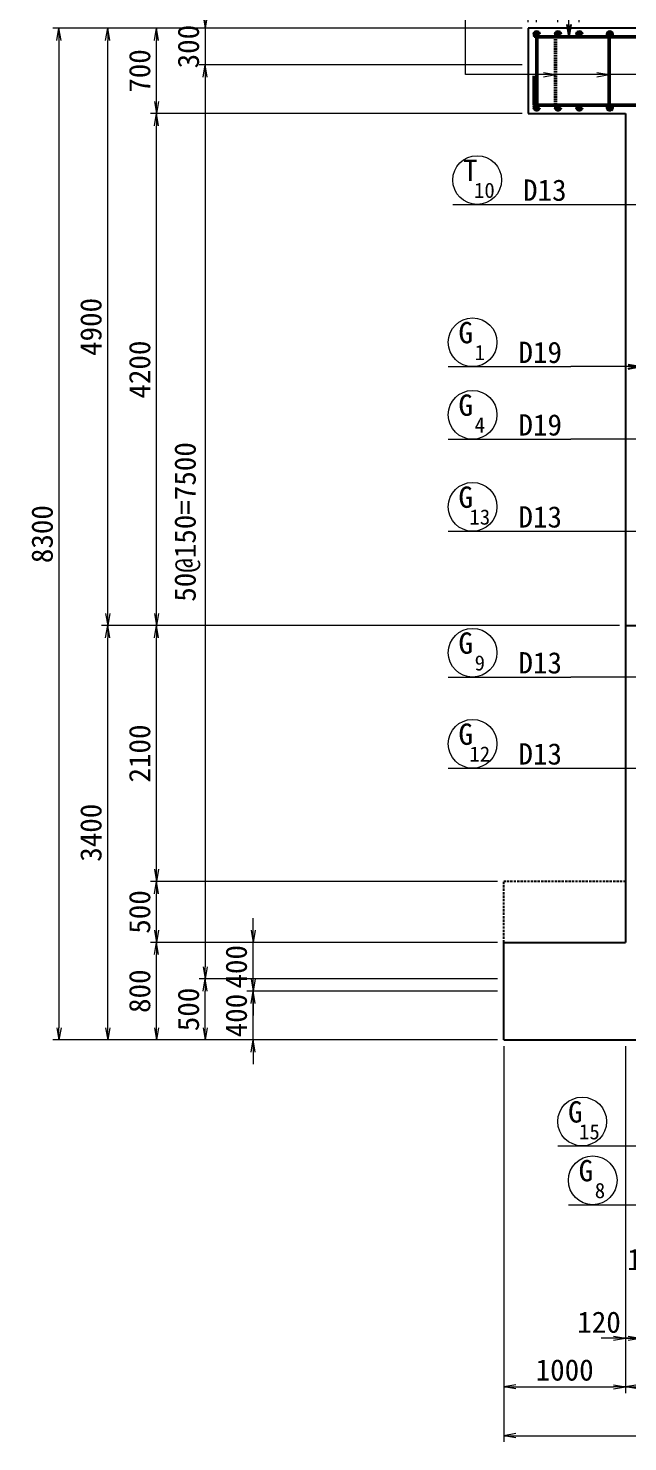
# Model space of a CAD drawing. Header units: millimetres. Extents: x 169470 to 758170, y -17820 to 11880.
# Drawn here: x 232492 to 237412, y -6614 to 4983 of the extents above; entities that cross this region are included whole.
import ezdxf
from ezdxf.enums import TextEntityAlignment as Align

# ---------------------------------------------------------------- set-up
doc = ezdxf.new("R2010")
doc.units = ezdxf.units.MM
doc.header["$LTSCALE"] = 50
doc.header["$PDSIZE"] = 300
doc.linetypes.add('DASHED2', pattern=[0.375, 0.25, -0.125])
doc.layers.get('Defpoints').update_dxf_attribs({"color": 151})
for name, color, linetype, lineweight in [('D-STR', 1, 'Continuous', 25), ('D-STR-DIM', 7, 'Continuous', 13), ('D-STR-HTXT', 7, 'Continuous', 13), ('D-STR-STR1', 2, 'Continuous', 50), ('D-STR-STR2', 6, 'Continuous', 50), ('D-STR-STR2 @ 1', 6, 'Continuous', 50), ('D-STR-STR3', 4, 'Continuous', 50), ('D-STR-TXT', 7, 'Continuous', 13)]:
    doc.layers.add(name, color=color, linetype=linetype, lineweight=lineweight)
doc.styles.add('YOKO_GOTHIC', font='MS Gothic.ttf')
doc.dimstyles.new('S50', dxfattribs={"dimscale": 50, "dimtxt": 3.5, "dimasz": 2, "dimexe": 1, "dimexo": 1, "dimgap": 1, "dimtad": 1, "dimdec": 0, "dimzin": 1, "dimdsep": 46, "dimtxsty": 'YOKO_GOTHIC', "dimblk": 'OPEN', "dimcen": 0, "dimclrd": 256, "dimclre": 256, "dimclrt": 256, "dimaunit": 1, "dimadec": 3, "dimazin": 0, "dimtfac": 1, "dimtdec": 0, "dimtix": 1, "dimtmove": 2, "dimatfit": 3, "dimldrblk": 'OPEN', "dimfxl": 1, "dimlwd": -1, "dimlwe": -1, "dimarcsym": 2})

# ---------------------------------------------------------------- blocks, each defined once
blk = doc.blocks.new('a')
at = {"layer": 'D-STR-STR2', "lineweight": 50}
for radius in [20, 10]:
    blk.add_circle((0, 0), radius, dxfattribs=at)
blk = doc.blocks.new('_Open')
at = {"color": 0, "linetype": 'ByBlock', "lineweight": -2}
for p, q in [((-1, 0.17), (0, 0)), ((-1, -0.17), (0, 0)), ((0, 0), (-1, 0))]:
    blk.add_line(p, q, dxfattribs=at)
blk = doc.blocks.new('*D3933')
at = {"layer": 'D-STR-DIM', "transparency": 16777216}
for p, q in [((236544, 4983), (232694, 4983)), ((232744, 4883), (232744, -3217)), ((236344, -3317), (232694, -3317))]:
    blk.add_line(p, q, dxfattribs=at)
at = {"layer": 'Defpoints', "color": 0, "transparency": 16777216}
for p in [(236594, 4983), (232744, -3317), (236394, -3317)]:
    blk.add_point(p, dxfattribs=at)
at = {"layer": 'D-STR-DIM', "transparency": 16777216, "xscale": 100, "yscale": 100, "zscale": 100}
for p, rotation in [((232744, 4983), 90), ((232744, -3317), 270)]:
    blk.add_blockref('_Open', p, dxfattribs=dict(at, rotation=rotation))
at = {"layer": 'D-STR-DIM', "transparency": 16777216, "insert": (232607, 833), "char_height": 175, "attachment_point": 5, "rotation": 90, "style": 'YOKO_GOTHIC'}
blk.add_mtext('8300', dxfattribs=at)
blk = doc.blocks.new('*D3934')
at = {"layer": 'D-STR-DIM', "transparency": 16777216}
for p, q in [((237344, 83), (233094, 83)), ((233144, -3217), (233144, -17)), ((236344, -3317), (233094, -3317))]:
    blk.add_line(p, q, dxfattribs=at)
at = {"layer": 'Defpoints', "color": 0, "transparency": 16777216}
for p in [(233144, 83), (237394, 83), (236394, -3317)]:
    blk.add_point(p, dxfattribs=at)
at = {"layer": 'D-STR-DIM', "transparency": 16777216, "xscale": 100, "yscale": 100, "zscale": 100}
for p, rotation in [((233144, 83), 90), ((233144, -3317), 270)]:
    blk.add_blockref('_Open', p, dxfattribs=dict(at, rotation=rotation))
at = {"layer": 'D-STR-DIM', "transparency": 16777216, "insert": (233007, -1617), "char_height": 175, "attachment_point": 5, "rotation": 90, "style": 'YOKO_GOTHIC'}
blk.add_mtext('3400', dxfattribs=at)
blk = doc.blocks.new('*D3935')
at = {"layer": 'D-STR-DIM', "transparency": 16777216}
for p, q in [((236544, 4983), (233094, 4983)), ((233144, 183), (233144, 4883)), ((237344, 83), (233094, 83))]:
    blk.add_line(p, q, dxfattribs=at)
at = {"layer": 'Defpoints', "color": 0, "transparency": 16777216}
for p in [(233144, 4983), (236594, 4983), (237394, 83)]:
    blk.add_point(p, dxfattribs=at)
at = {"layer": 'D-STR-DIM', "transparency": 16777216, "xscale": 100, "yscale": 100, "zscale": 100}
for p, rotation in [((233144, 4983), 90), ((233144, 83), 270)]:
    blk.add_blockref('_Open', p, dxfattribs=dict(at, rotation=rotation))
at = {"layer": 'D-STR-DIM', "transparency": 16777216, "insert": (233007, 2533), "char_height": 175, "attachment_point": 5, "rotation": 90, "style": 'YOKO_GOTHIC'}
blk.add_mtext('4900', dxfattribs=at)
blk = doc.blocks.new('*D3936')
at = {"layer": 'D-STR-DIM', "transparency": 16777216}
for p, q in [((236344, -2517), (233494, -2517)), ((233544, -3217), (233544, -2617)), ((236344, -3317), (233494, -3317))]:
    blk.add_line(p, q, dxfattribs=at)
at = {"layer": 'Defpoints', "color": 0, "transparency": 16777216}
for p in [(233544, -2517), (236394, -2517), (236394, -3317)]:
    blk.add_point(p, dxfattribs=at)
at = {"layer": 'D-STR-DIM', "transparency": 16777216, "xscale": 100, "yscale": 100, "zscale": 100}
for p, rotation in [((233544, -2517), 90), ((233544, -3317), 270)]:
    blk.add_blockref('_Open', p, dxfattribs=dict(at, rotation=rotation))
at = {"layer": 'D-STR-DIM', "transparency": 16777216, "insert": (233407, -2917), "char_height": 175, "attachment_point": 5, "rotation": 90, "style": 'YOKO_GOTHIC'}
blk.add_mtext('800', dxfattribs=at)
blk = doc.blocks.new('*D3937')
at = {"layer": 'D-STR-DIM', "transparency": 16777216}
for p, q in [((237344, 83), (233494, 83)), ((233544, -1917), (233544, -17)), ((236344, -2017), (233494, -2017))]:
    blk.add_line(p, q, dxfattribs=at)
at = {"layer": 'Defpoints', "color": 0, "transparency": 16777216}
for p in [(233544, 83), (237394, 83), (236394, -2017)]:
    blk.add_point(p, dxfattribs=at)
at = {"layer": 'D-STR-DIM', "transparency": 16777216, "xscale": 100, "yscale": 100, "zscale": 100}
for p, rotation in [((233544, 83), 90), ((233544, -2017), 270)]:
    blk.add_blockref('_Open', p, dxfattribs=dict(at, rotation=rotation))
at = {"layer": 'D-STR-DIM', "transparency": 16777216, "insert": (233407, -967), "char_height": 175, "attachment_point": 5, "rotation": 90, "style": 'YOKO_GOTHIC'}
blk.add_mtext('2100', dxfattribs=at)
blk = doc.blocks.new('*D3938')
at = {"layer": 'D-STR-DIM', "transparency": 16777216}
for p, q in [((236544, 4283), (233494, 4283)), ((233544, 183), (233544, 4183)), ((237344, 83), (233494, 83))]:
    blk.add_line(p, q, dxfattribs=at)
at = {"layer": 'Defpoints', "color": 0, "transparency": 16777216}
for p in [(233544, 4283), (236594, 4283), (237394, 83)]:
    blk.add_point(p, dxfattribs=at)
at = {"layer": 'D-STR-DIM', "transparency": 16777216, "xscale": 100, "yscale": 100, "zscale": 100}
for p, rotation in [((233544, 4283), 90), ((233544, 83), 270)]:
    blk.add_blockref('_Open', p, dxfattribs=dict(at, rotation=rotation))
at = {"layer": 'D-STR-DIM', "transparency": 16777216, "insert": (233407, 2183), "char_height": 175, "attachment_point": 5, "rotation": 90, "style": 'YOKO_GOTHIC'}
blk.add_mtext('4200', dxfattribs=at)
blk = doc.blocks.new('*D3939')
at = {"layer": 'D-STR-DIM', "transparency": 16777216}
for p, q in [((236544, 4983), (233494, 4983)), ((233544, 4383), (233544, 4883)), ((236544, 4283), (233494, 4283))]:
    blk.add_line(p, q, dxfattribs=at)
at = {"layer": 'Defpoints', "color": 0, "transparency": 16777216}
for p in [(233544, 4983), (236594, 4983), (236594, 4283)]:
    blk.add_point(p, dxfattribs=at)
at = {"layer": 'D-STR-DIM', "transparency": 16777216, "xscale": 100, "yscale": 100, "zscale": 100}
for p, rotation in [((233544, 4983), 90), ((233544, 4283), 270)]:
    blk.add_blockref('_Open', p, dxfattribs=dict(at, rotation=rotation))
at = {"layer": 'D-STR-DIM', "transparency": 16777216, "insert": (233407, 4633), "char_height": 175, "attachment_point": 5, "rotation": 90, "style": 'YOKO_GOTHIC'}
blk.add_mtext('700', dxfattribs=at)
blk = doc.blocks.new('*D3940')
at = {"layer": 'D-STR-DIM', "transparency": 16777216}
for p, q in [((233944, 5083), (233944, 5183)), ((236544, 4983), (233894, 4983)), ((233944, 4983), (233944, 4683)), ((236544, 4683), (233894, 4683)), ((233944, 4583), (233944, 4483))]:
    blk.add_line(p, q, dxfattribs=at)
at = {"layer": 'Defpoints', "color": 0, "transparency": 16777216}
for p in [(236594, 4983), (233944, 4683), (236594, 4683)]:
    blk.add_point(p, dxfattribs=at)
at = {"layer": 'D-STR-DIM', "transparency": 16777216, "xscale": 100, "yscale": 100, "zscale": 100}
for p, rotation in [((233944, 4983), 270), ((233944, 4683), 90)]:
    blk.add_blockref('_Open', p, dxfattribs=dict(at, rotation=rotation))
at = {"layer": 'D-STR-DIM', "transparency": 16777216, "insert": (233807, 4833), "char_height": 175, "attachment_point": 5, "rotation": 90, "style": 'YOKO_GOTHIC'}
blk.add_mtext('300', dxfattribs=at)
blk = doc.blocks.new('*D3941')
at = {"layer": 'D-STR-DIM', "transparency": 16777216}
for p, q in [((236344, -2817), (233894, -2817)), ((233944, -3217), (233944, -2917)), ((236344, -3317), (233894, -3317))]:
    blk.add_line(p, q, dxfattribs=at)
at = {"layer": 'Defpoints', "color": 0, "transparency": 16777216}
for p in [(233944, -2817), (236394, -2817), (236394, -3317)]:
    blk.add_point(p, dxfattribs=at)
at = {"layer": 'D-STR-DIM', "transparency": 16777216, "xscale": 100, "yscale": 100, "zscale": 100}
for p, rotation in [((233944, -2817), 90), ((233944, -3317), 270)]:
    blk.add_blockref('_Open', p, dxfattribs=dict(at, rotation=rotation))
at = {"layer": 'D-STR-DIM', "transparency": 16777216, "insert": (233807, -3067), "char_height": 175, "attachment_point": 5, "rotation": 90, "style": 'YOKO_GOTHIC'}
blk.add_mtext('500', dxfattribs=at)
blk = doc.blocks.new('*D3942')
at = {"layer": 'D-STR-DIM', "transparency": 16777216}
for p, q in [((236544, 4683), (233894, 4683)), ((233944, 4583), (233944, -2717)), ((236344, -2817), (233894, -2817))]:
    blk.add_line(p, q, dxfattribs=at)
at = {"layer": 'Defpoints', "color": 0, "transparency": 16777216}
for p in [(236594, 4683), (233944, -2817), (236394, -2817)]:
    blk.add_point(p, dxfattribs=at)
at = {"layer": 'D-STR-DIM', "transparency": 16777216, "xscale": 100, "yscale": 100, "zscale": 100}
for p, rotation in [((233944, 4683), 90), ((233944, -2817), 270)]:
    blk.add_blockref('_Open', p, dxfattribs=dict(at, rotation=rotation))
at = {"layer": 'D-STR-DIM', "transparency": 16777216, "insert": (233798, 933), "char_height": 175, "attachment_point": 5, "rotation": 90, "style": 'YOKO_GOTHIC'}
blk.add_mtext('50@150=7500', dxfattribs=at)
blk = doc.blocks.new('*D3943')
at = {"layer": 'D-STR-DIM', "transparency": 16777216}
for p, q in [((234337, -2817), (234337, -2717)), ((236344, -2917), (234287, -2917)), ((234337, -3317), (234337, -2917)), ((236344, -3317), (234287, -3317)), ((234337, -3417), (234337, -3517))]:
    blk.add_line(p, q, dxfattribs=at)
at = {"layer": 'Defpoints', "color": 0, "transparency": 16777216}
for p in [(234337, -2917), (236394, -2917), (236394, -3317)]:
    blk.add_point(p, dxfattribs=at)
at = {"layer": 'D-STR-DIM', "transparency": 16777216, "xscale": 100, "yscale": 100, "zscale": 100}
for p, rotation in [((234337, -2917), 270), ((234337, -3317), 90)]:
    blk.add_blockref('_Open', p, dxfattribs=dict(at, rotation=rotation))
at = {"layer": 'D-STR-DIM', "transparency": 16777216, "insert": (234200, -3117), "char_height": 175, "attachment_point": 5, "rotation": 90, "style": 'YOKO_GOTHIC'}
blk.add_mtext('400', dxfattribs=at)
blk = doc.blocks.new('*D3944')
at = {"layer": 'D-STR-DIM', "transparency": 16777216}
for p, q in [((234337, -2417), (234337, -2317)), ((236344, -2517), (234287, -2517)), ((234337, -2917), (234337, -2517)), ((236344, -2917), (234287, -2917)), ((234337, -3017), (234337, -3117))]:
    blk.add_line(p, q, dxfattribs=at)
at = {"layer": 'Defpoints', "color": 0, "transparency": 16777216}
for p in [(234337, -2517), (236394, -2517), (236394, -2917)]:
    blk.add_point(p, dxfattribs=at)
at = {"layer": 'D-STR-DIM', "transparency": 16777216, "xscale": 100, "yscale": 100, "zscale": 100}
for p, rotation in [((234337, -2517), 270), ((234337, -2917), 90)]:
    blk.add_blockref('_Open', p, dxfattribs=dict(at, rotation=rotation))
at = {"layer": 'D-STR-DIM', "transparency": 16777216, "insert": (234200, -2717), "char_height": 175, "attachment_point": 5, "rotation": 90, "style": 'YOKO_GOTHIC'}
blk.add_mtext('400', dxfattribs=at)
blk = doc.blocks.new('*D3945')
at = {"layer": 'D-STR-DIM', "transparency": 16777216}
for p, q in [((236344, -2017), (233494, -2017)), ((233544, -2417), (233544, -2117)), ((236344, -2517), (233494, -2517))]:
    blk.add_line(p, q, dxfattribs=at)
at = {"layer": 'Defpoints', "color": 0, "transparency": 16777216}
for p in [(233544, -2017), (236394, -2017), (236394, -2517)]:
    blk.add_point(p, dxfattribs=at)
at = {"layer": 'D-STR-DIM', "transparency": 16777216, "xscale": 100, "yscale": 100, "zscale": 100}
for p, rotation in [((233544, -2017), 90), ((233544, -2517), 270)]:
    blk.add_blockref('_Open', p, dxfattribs=dict(at, rotation=rotation))
at = {"layer": 'D-STR-DIM', "transparency": 16777216, "insert": (233407, -2267), "char_height": 175, "attachment_point": 5, "rotation": 90, "style": 'YOKO_GOTHIC'}
blk.add_mtext('500', dxfattribs=at)
blk = doc.blocks.new('*D3951')
at = {"layer": 'D-STR-DIM', "transparency": 16777216}
for p, q in [((236494, 6983), (236394, 6983)), ((236594, 5033), (236594, 7033)), ((236594, 6983), (236664, 6983)), ((236664, 5033), (236664, 7033)), ((236764, 6983), (236864, 6983))]:
    blk.add_line(p, q, dxfattribs=at)
at = {"layer": 'Defpoints', "color": 0, "transparency": 16777216}
for p in [(236664, 6983), (236594, 4983), (236664, 4983)]:
    blk.add_point(p, dxfattribs=at)
at = {"layer": 'D-STR-DIM', "transparency": 16777216, "xscale": 100, "yscale": 100, "zscale": 100}
blk.add_blockref('_Open', (236594, 6983), dxfattribs=at)
at = {"layer": 'D-STR-DIM', "transparency": 16777216, "xscale": 100, "yscale": 100, "zscale": 100, "rotation": 180}
blk.add_blockref('_Open', (236664, 6983), dxfattribs=at)
at = {"layer": 'D-STR-DIM', "transparency": 16777216, "insert": (236446, 7121), "char_height": 175, "attachment_point": 5, "style": 'YOKO_GOTHIC'}
blk.add_mtext('70', dxfattribs=at)
blk = doc.blocks.new('*D3953')
at = {"layer": 'D-STR-DIM', "transparency": 16777216}
for p, q in [((236564, 6983), (236464, 6983)), ((236664, 5033), (236664, 7033)), ((236664, 6983), (236839, 6983)), ((236839, 5033), (236839, 7033)), ((236939, 6983), (237039, 6983))]:
    blk.add_line(p, q, dxfattribs=at)
at = {"layer": 'Defpoints', "color": 0, "transparency": 16777216}
for p in [(236839, 6983), (236664, 4983), (236839, 4983)]:
    blk.add_point(p, dxfattribs=at)
at = {"layer": 'D-STR-DIM', "transparency": 16777216, "xscale": 100, "yscale": 100, "zscale": 100}
blk.add_blockref('_Open', (236664, 6983), dxfattribs=at)
at = {"layer": 'D-STR-DIM', "transparency": 16777216, "xscale": 100, "yscale": 100, "zscale": 100, "rotation": 180}
blk.add_blockref('_Open', (236839, 6983), dxfattribs=at)
at = {"layer": 'D-STR-DIM', "transparency": 16777216, "insert": (236752, 6822), "char_height": 175, "attachment_point": 5, "style": 'YOKO_GOTHIC'}
blk.add_mtext('175', dxfattribs=at)
blk = doc.blocks.new('*D3955')
at = {"layer": 'D-STR-DIM', "transparency": 16777216}
for p, q in [((236739, 6983), (236639, 6983)), ((236839, 5033), (236839, 7033)), ((236839, 6983), (237014, 6983)), ((237014, 5033), (237014, 7033)), ((237114, 6983), (237214, 6983))]:
    blk.add_line(p, q, dxfattribs=at)
at = {"layer": 'Defpoints', "color": 0, "transparency": 16777216}
for p in [(237014, 6983), (236839, 4983), (237014, 4983)]:
    blk.add_point(p, dxfattribs=at)
at = {"layer": 'D-STR-DIM', "transparency": 16777216, "xscale": 100, "yscale": 100, "zscale": 100}
blk.add_blockref('_Open', (236839, 6983), dxfattribs=at)
at = {"layer": 'D-STR-DIM', "transparency": 16777216, "xscale": 100, "yscale": 100, "zscale": 100, "rotation": 180}
blk.add_blockref('_Open', (237014, 6983), dxfattribs=at)
at = {"layer": 'D-STR-DIM', "transparency": 16777216, "insert": (236927, 7121), "char_height": 175, "attachment_point": 5, "style": 'YOKO_GOTHIC'}
blk.add_mtext('175', dxfattribs=at)
blk = doc.blocks.new('*D3972')
at = {"layer": 'D-STR-DIM', "transparency": 16777216}
for p, q in [((236394, -3367), (236394, -6614)), ((241194, -3367), (241194, -6614)), ((236494, -6564), (241094, -6564))]:
    blk.add_line(p, q, dxfattribs=at)
at = {"layer": 'Defpoints', "color": 0, "transparency": 16777216}
for p in [(236394, -3317), (241194, -3317), (241194, -6564)]:
    blk.add_point(p, dxfattribs=at)
at = {"layer": 'D-STR-DIM', "transparency": 16777216, "xscale": 100, "yscale": 100, "zscale": 100, "rotation": 180}
blk.add_blockref('_Open', (236394, -6564), dxfattribs=at)
at = {"layer": 'D-STR-DIM', "transparency": 16777216, "xscale": 100, "yscale": 100, "zscale": 100}
blk.add_blockref('_Open', (241194, -6564), dxfattribs=at)
at = {"layer": 'D-STR-DIM', "transparency": 16777216, "insert": (238794, -6426), "char_height": 175, "attachment_point": 5, "style": 'YOKO_GOTHIC'}
blk.add_mtext('4800', dxfattribs=at)
blk = doc.blocks.new('*D3973')
at = {"layer": 'D-STR-DIM', "transparency": 16777216}
for p, q in [((236394, -3367), (236394, -6214)), ((237394, -3367), (237394, -6214)), ((236494, -6164), (237294, -6164))]:
    blk.add_line(p, q, dxfattribs=at)
at = {"layer": 'Defpoints', "color": 0, "transparency": 16777216}
for p in [(236394, -3317), (237394, -3317), (237394, -6164)]:
    blk.add_point(p, dxfattribs=at)
at = {"layer": 'D-STR-DIM', "transparency": 16777216, "xscale": 100, "yscale": 100, "zscale": 100, "rotation": 180}
blk.add_blockref('_Open', (236394, -6164), dxfattribs=at)
at = {"layer": 'D-STR-DIM', "transparency": 16777216, "xscale": 100, "yscale": 100, "zscale": 100}
blk.add_blockref('_Open', (237394, -6164), dxfattribs=at)
at = {"layer": 'D-STR-DIM', "transparency": 16777216, "insert": (236894, -6026), "char_height": 175, "attachment_point": 5, "style": 'YOKO_GOTHIC'}
blk.add_mtext('1000', dxfattribs=at)
blk = doc.blocks.new('*D3974')
at = {"layer": 'D-STR-DIM', "transparency": 16777216}
for p, q in [((237394, -3367), (237394, -6214)), ((238294, -3367), (238294, -6214)), ((237494, -6164), (238194, -6164))]:
    blk.add_line(p, q, dxfattribs=at)
at = {"layer": 'Defpoints', "color": 0, "transparency": 16777216}
for p in [(237394, -3317), (238294, -3317), (238294, -6164)]:
    blk.add_point(p, dxfattribs=at)
at = {"layer": 'D-STR-DIM', "transparency": 16777216, "xscale": 100, "yscale": 100, "zscale": 100, "rotation": 180}
blk.add_blockref('_Open', (237394, -6164), dxfattribs=at)
at = {"layer": 'D-STR-DIM', "transparency": 16777216, "xscale": 100, "yscale": 100, "zscale": 100}
blk.add_blockref('_Open', (238294, -6164), dxfattribs=at)
at = {"layer": 'D-STR-DIM', "transparency": 16777216, "insert": (237844, -6026), "char_height": 175, "attachment_point": 5, "style": 'YOKO_GOTHIC'}
blk.add_mtext('900', dxfattribs=at)
blk = doc.blocks.new('*D3978')
at = {"layer": 'D-STR-DIM', "transparency": 16777216}
for p, q in [((237394, -3367), (237394, -5814)), ((237514, -3367), (237514, -5814)), ((237294, -5764), (237194, -5764)), ((237394, -5764), (237514, -5764)), ((237614, -5764), (237714, -5764))]:
    blk.add_line(p, q, dxfattribs=at)
at = {"layer": 'Defpoints', "color": 0, "transparency": 16777216}
for p in [(237394, -3317), (237514, -3317), (237514, -5764)]:
    blk.add_point(p, dxfattribs=at)
at = {"layer": 'D-STR-DIM', "transparency": 16777216, "xscale": 100, "yscale": 100, "zscale": 100}
blk.add_blockref('_Open', (237394, -5764), dxfattribs=at)
at = {"layer": 'D-STR-DIM', "transparency": 16777216, "xscale": 100, "yscale": 100, "zscale": 100, "rotation": 180}
blk.add_blockref('_Open', (237514, -5764), dxfattribs=at)
at = {"layer": 'D-STR-DIM', "transparency": 16777216, "insert": (237176, -5634), "char_height": 175, "attachment_point": 5, "style": 'YOKO_GOTHIC'}
blk.add_mtext('120', dxfattribs=at)
blk = doc.blocks.new('*D3979')
at = {"layer": 'D-STR-DIM', "transparency": 16777216}
for p, q in [((237514, -3367), (237514, -5814)), ((237674, -3367), (237674, -5814)), ((237414, -5764), (237314, -5764)), ((237514, -5764), (237674, -5764)), ((237774, -5764), (237874, -5764))]:
    blk.add_line(p, q, dxfattribs=at)
at = {"layer": 'Defpoints', "color": 0, "transparency": 16777216}
for p in [(237514, -3317), (237674, -3317), (237674, -5764)]:
    blk.add_point(p, dxfattribs=at)
at = {"layer": 'D-STR-DIM', "transparency": 16777216, "xscale": 100, "yscale": 100, "zscale": 100}
blk.add_blockref('_Open', (237514, -5764), dxfattribs=at)
at = {"layer": 'D-STR-DIM', "transparency": 16777216, "xscale": 100, "yscale": 100, "zscale": 100, "rotation": 180}
blk.add_blockref('_Open', (237674, -5764), dxfattribs=at)
at = {"layer": 'D-STR-DIM', "transparency": 16777216, "insert": (237586, -5119), "char_height": 175, "attachment_point": 5, "style": 'YOKO_GOTHIC'}
blk.add_mtext('160', dxfattribs=at)

msp = doc.modelspace()

# ---------------------------------------------------------------- linework, layer by layer
at = {"layer": 'D-STR', "ltscale": 1500}
for p, q in [((240994.17, 4983.49), (236594.38, 4983.49)), ((236594.38, 4983.49), (236594.38, 4283.49)), ((236594.38, 4383.49), (236594.38, 4383.49)), ((236594.38, 4283.49), (237394.27, 4283.49)), ((237394.27, 4283.49), (237394.27, -2516.51)), ((237394.27, 83.49), (238294.27, 83.49))]:
    msp.add_line(p, q, dxfattribs=at)
at = {"layer": 'D-STR', "linetype": 'DASHED2', "ltscale": 1.5}
for p in [(236394.27, -2516.51), (237394.27, -2016.51)]:
    msp.add_line(p, (236394.27, -2016.51), dxfattribs=at)
at = {"layer": 'D-STR'}
for p, q in [((236394.27, -3316.51), (236394.27, -2516.51)), ((236394.27, -2516.51), (237394.27, -2516.51)), ((236394.27, -3316.51), (241194.27, -3316.51))]:
    msp.add_line(p, q, dxfattribs=at)
at = {"layer": 'D-STR-HTXT'}
for p, q in [((236078.9, 4603.26), (236078.9, 5271.09)), ((240554.27, 4603.26), (236078.9, 4603.26)), ((235975.97, 3538.01), (238005.14, 3538.01)), ((235938.32, 2207.06), (236944.88, 2207.06)), ((235938.32, 1611.96), (236944.88, 1611.96)), ((235938.32, 857.09), (237594.27, 857.09)), ((235938.32, -340.17), (236944.88, -340.17)), ((235938.32, -1087.6), (237594.27, -1087.6)), ((236837.71, -4186.59), (237844.27, -4186.59)), ((236924.46, -4668.82), (238443.26, -4668.82))]:
    msp.add_line(p, q, dxfattribs=at)
for centre in [(236175.97, 3738.01), (236138.32, 2407.06), (236138.32, 1811.96), (236138.32, 1057.09), (236138.32, -140.17), (236138.32, -887.6), (237037.71, -3986.59), (237124.46, -4468.82)]:
    msp.add_circle(centre, 200, dxfattribs=at)
at = {"layer": 'D-STR-STR1'}
for p, q in [((240924.17, 4913.49), (236664.38, 4913.49)), ((236664.38, 4913.49), (236664.38, 4353.49)), ((236644.38, 4593.49), (236644.38, 4353.49)), ((236664.38, 4353.49), (240924.17, 4353.49))]:
    msp.add_line(p, q, dxfattribs=at)
at = {"layer": 'D-STR-STR3', "linetype": 'DASHED2'}
msp.add_line((236819.38, 4913.49), (236819.38, 4353.49), dxfattribs=at)
at = {"layer": 'D-STR-STR3'}
msp.add_line((237259.31, 4913.49), (237259.31, 4353.49), dxfattribs=at)

# ---------------------------------------------------------------- block references
at = {"layer": 'D-STR-HTXT', "xscale": -100, "yscale": 100, "zscale": 100, "rotation": 180}
for p in [(236819.38, 4603.26), (237259.31, 4603.26)]:
    msp.add_blockref('_Open', p, dxfattribs=at)
at = {"layer": 'D-STR-STR2 @ 1'}
for p in [(236664.38, 4933.49), (236839.38, 4933.49), (237014.27, 4933.49), (237264.27, 4933.49), (236664.38, 4333.49), (236839.38, 4333.49), (237014.27, 4333.49), (237264.27, 4333.49)]:
    msp.add_blockref('a', p, dxfattribs=at)

# ---------------------------------------------------------------- texts
at = {"layer": 'D-STR-TXT', "style": 'YOKO_GOTHIC'}
for s, height, p in [('T', 175, (236119.69, 3729.69)), ('10', 125, (236235.36, 3591.89)), ('G', 175, (236082.05, 2398.74)), ('1', 125, (236197.71, 2260.94)), ('G', 175, (236082.05, 1803.65)), ('4', 125, (236197.71, 1665.84)), ('G', 175, (236082.05, 1048.77)), ('13', 125, (236197.71, 910.97)), ('G', 175, (236082.05, -148.49)), ('9', 125, (236197.71, -286.29)), ('G', 175, (236082.05, -895.91)), ('12', 125, (236197.71, -1033.72)), ('G', 175, (236981.43, -3994.9)), ('15', 125, (237097.09, -4132.71)), ('G', 175, (237068.18, -4477.14)), ('8', 125, (237183.84, -4614.94))]:
    msp.add_text(s, height=height, dxfattribs=at).set_placement(p, align=Align.CENTER)
for s, p in [('D13', (236552.49, 3568.01)), ('D19', (236514.84, 2237.06)), ('D19', (236514.84, 1641.96)), ('D13', (236514.84, 887.09)), ('D13', (236514.84, -310.17)), ('D13', (236514.84, -1057.6))]:
    msp.add_text(s, height=175, dxfattribs=at).set_placement(p)

# ---------------------------------------------------------------- dimensions: what is measured, and where the dimension line sits
at = {"layer": 'D-STR-DIM'}
for base, p1, p2, picture, middle in [((236664.38, 6983.49), (236594.38, 4983.49), (236664.38, 4983.49), '*D3951', (236445.5, 7120.99)), ((236839.38, 6983.49), (236664.38, 4983.49), (236839.38, 4983.49), '*D3953', (236751.88, 6821.9)), ((237514.27, -5763.71), (237394.27, -3316.51), (237514.27, -3316.51), '*D3978', (237176, -5634.22)), ((237674.27, -5763.71), (237514.27, -3316.51), (237674.27, -3316.51), '*D3979', (237586.01, -5119.19))]:
    dim = msp.add_linear_dim(base=base, p1=p1, p2=p2, dimstyle='S50', dxfattribs=at)
    dim.commit()
    dim.dimension.update_dxf_attribs({"geometry": picture, "text_midpoint": middle, "dimtype": 160})
for base, p1, p2, picture, middle in [((237014.27, 6983.49), (236839.38, 4983.49), (237014.27, 4983.49), '*D3955', (236926.82, 7120.99)), ((241194.27, -6563.71), (236394.27, -3316.51), (241194.27, -3316.51), '*D3972', (238794.27, -6426.21)), ((237394.27, -6163.71), (236394.27, -3316.51), (237394.27, -3316.51), '*D3973', (236894.27, -6026.21)), ((238294.27, -6163.71), (237394.27, -3316.51), (238294.27, -3316.51), '*D3974', (237844.27, -6026.21))]:
    dim = msp.add_linear_dim(base=base, p1=p1, p2=p2, dimstyle='S50', dxfattribs=at)
    dim.commit()
    dim.dimension.update_dxf_attribs({"geometry": picture, "text_midpoint": middle})
for base, p1, p2, picture, middle in [((233944.38, 4683.49), (236594.38, 4983.49), (236594.38, 4683.49), '*D3940', (233806.88, 4833.49)), ((232744.38, -3316.51), (236594.38, 4983.49), (236394.27, -3316.51), '*D3933', (232606.88, 833.49)), ((233144.38, 4983.49), (237394.27, 83.49), (236594.38, 4983.49), '*D3935', (233006.88, 2533.49)), ((233544.38, 4983.49), (236594.38, 4283.49), (236594.38, 4983.49), '*D3939', (233406.88, 4633.49)), ((233544.38, 4283.49), (237394.27, 83.49), (236594.38, 4283.49), '*D3938', (233406.88, 2183.49)), ((233144.38, 83.49), (236394.27, -3316.51), (237394.27, 83.49), '*D3934', (233006.88, -1616.51)), ((233544.38, 83.49), (236394.27, -2016.51), (237394.27, 83.49), '*D3937', (233406.88, -966.51)), ((233544.38, -2016.51), (236394.27, -2516.51), (236394.27, -2016.51), '*D3945', (233406.88, -2266.51)), ((234337.06, -2516.51), (236394.27, -2916.51), (236394.27, -2516.51), '*D3944', (234199.56, -2716.51)), ((233544.38, -2516.51), (236394.27, -3316.51), (236394.27, -2516.51), '*D3936', (233406.88, -2916.51)), ((234337.06, -2916.51), (236394.27, -3316.51), (236394.27, -2916.51), '*D3943', (234199.56, -3116.51)), ((233944.38, -2816.51), (236394.27, -3316.51), (236394.27, -2816.51), '*D3941', (233806.88, -3066.51))]:
    dim = msp.add_linear_dim(base=base, p1=p1, p2=p2, angle=90, dimstyle='S50', dxfattribs=at)
    dim.commit()
    dim.dimension.update_dxf_attribs({"geometry": picture, "text_midpoint": middle})
dim = msp.add_linear_dim(base=(233944.38, -2816.51), p1=(236594.38, 4683.49), p2=(236394.27, -2816.51), angle=90, text='50@150=<>', dimstyle='S50', dxfattribs=at)
dim.commit()
dim.dimension.update_dxf_attribs({"geometry": '*D3942', "text_midpoint": (233797.55, 933.49)})

# ---------------------------------------------------------------- leaders
at = {"layer": 'D-STR-HTXT'}
for points in [[(236927.99, 4913.49), (236927.99, 5923.59)], [(237514.27, 2207.06), (236944.88, 2207.06)], [(237674.27, 1611.96), (236944.88, 1611.96)], [(238174.27, -340.17), (236944.88, -340.17)]]:
    msp.add_leader(points, dimstyle='S50', dxfattribs=at)

doc.saveas('drawing.dxf')
